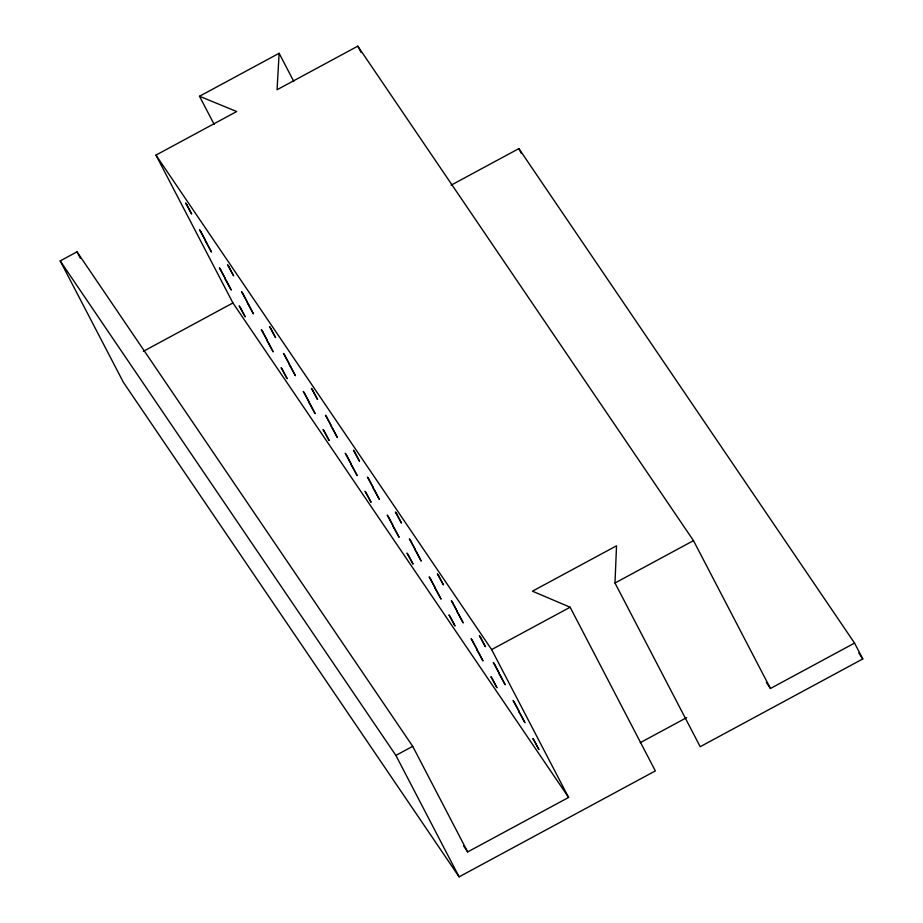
<?xml version="1.0" encoding="UTF-8"?>
<svg xmlns="http://www.w3.org/2000/svg" width="923" height="923" viewBox="0 0 923 923"><rect width="100%" height="100%" fill="white"/><g stroke="black" fill="none" stroke-linecap="round" stroke-linejoin="round"><path stroke-width="1.38" d="M451.082 185.188L518.876 148.603L854.56 643.089L862.797 658.93L700.199 746.707L614.983 583.013L616.541 545.793L532.433 591.193L570.137 607.23L655.342 770.913L459.1 876.85L123.417 382.364L60.203 260.909L77.024 251.829L412.708 746.326L467.673 851.929L568.603 797.449L491.636 649.596L155.952 155.11L236.692 111.521L199.506 96.257L279.127 53.28L293.779 81.409M279.127 53.28L277.062 89.739L357.801 46.15L693.485 540.636L770.451 688.489L854.56 643.089M143.353 351.317L232.919 302.963L568.603 797.449M491.636 649.596L570.137 607.23M614.983 583.013L693.485 540.636M60.203 260.909L395.886 755.406L412.708 746.326M640.239 742.692L686.689 717.621M858.759 652.976L862.797 658.93M766.413 682.535L770.451 688.489M463.634 845.976L467.673 851.929M518.876 148.603L521.414 153.472M357.801 46.15L361.124 52.519M199.506 96.257L214.159 124.386M155.952 155.11L232.919 302.963M395.886 755.406L459.1 876.85M77.024 251.829L80.336 258.198M186.907 204.883L185.615 202.991L191.672 214.032L186.907 204.883M228.869 266.701L227.577 264.797L233.634 275.85L228.869 266.701M270.831 328.507L269.539 326.604L275.585 337.656L270.831 328.507M312.793 390.325L311.501 388.421L317.547 399.463L312.793 390.325M354.755 452.132L353.463 450.228L359.509 461.281L354.755 452.132M396.705 513.938L395.425 512.046L401.47 523.087L396.705 513.938M438.667 575.756L437.375 573.852L443.432 584.905L438.667 575.756M480.629 637.562L479.337 635.659L485.394 646.711L480.629 637.562M200.868 231.708L199.576 229.815L205.633 240.857L200.868 231.708M242.83 293.526L241.538 291.622L247.595 302.675L242.83 293.526M284.792 355.332L283.499 353.428L289.557 364.481L284.792 355.332M326.754 417.15L325.461 415.246L331.519 426.288L326.754 417.15M368.715 478.956L367.423 477.053L373.48 488.105L368.715 478.956M410.677 540.763L409.385 538.87L415.431 549.912L410.677 540.763M452.639 602.581L451.347 600.677L457.393 611.73L452.639 602.581M494.59 664.387L493.309 662.483L499.355 673.536L494.59 664.387M206.694 242.911L205.414 241.007L211.459 252.048L206.694 242.911M248.656 304.717L247.364 302.813L253.421 313.866L248.656 304.717M290.618 366.523L289.326 364.631L295.383 375.673L290.618 366.523M332.58 428.341L331.288 426.438L337.345 437.49L332.58 428.341M374.542 490.148L373.25 488.244L379.307 499.297L374.542 490.148M416.504 551.966L415.212 550.062L421.257 561.103L416.504 551.966M458.466 613.772L457.173 611.868L463.219 622.921L458.466 613.772M500.428 675.578L499.135 673.686L505.181 684.728L500.428 675.578M220.666 269.735L219.374 267.832L225.42 278.873L220.666 269.735M262.628 331.542L261.336 329.638L267.382 340.691L262.628 331.542M304.578 393.348L303.298 391.456L309.343 402.497L304.578 393.348M346.54 455.166L345.248 453.262L351.305 464.315L346.54 455.166M388.502 516.972L387.21 515.069L393.267 526.122L388.502 516.972M430.464 578.79L429.172 576.887L435.229 587.928L430.464 578.79M472.426 640.597L471.134 638.693L477.191 649.746L472.426 640.597M514.388 702.403L513.096 700.511L519.153 711.552L514.388 702.403M226.493 280.927L225.2 279.023L231.246 290.076L226.493 280.927M268.455 342.733L267.162 340.829L273.208 351.882L268.455 342.733M310.416 404.551L309.124 402.647L315.17 413.689L310.416 404.551M352.367 466.357L351.086 464.454L357.132 475.507L352.367 466.357M394.329 528.175L393.036 526.272L399.094 537.313L394.329 528.175M436.291 589.982L434.998 588.078L441.056 599.131L436.291 589.982M478.252 651.788L476.96 649.884L483.017 660.937L478.252 651.788M520.214 713.606L518.922 711.702L524.979 722.744L520.214 713.606M240.453 307.751L239.161 305.848L245.218 316.901L240.453 307.751M282.415 369.558L281.123 367.654L287.18 378.707L282.415 369.558M324.377 431.376L323.085 429.472L329.142 440.513L324.377 431.376M366.339 493.182L365.046 491.278L371.092 502.331L366.339 493.182M408.301 554.988L407.008 553.096L413.054 564.138L408.301 554.988M450.262 616.806L448.97 614.903L455.016 625.956L450.262 616.806M492.213 678.613L490.921 676.709L496.978 687.762L492.213 678.613M534.175 740.431L532.883 738.527L538.94 749.568L534.175 740.431"/></g></svg>
